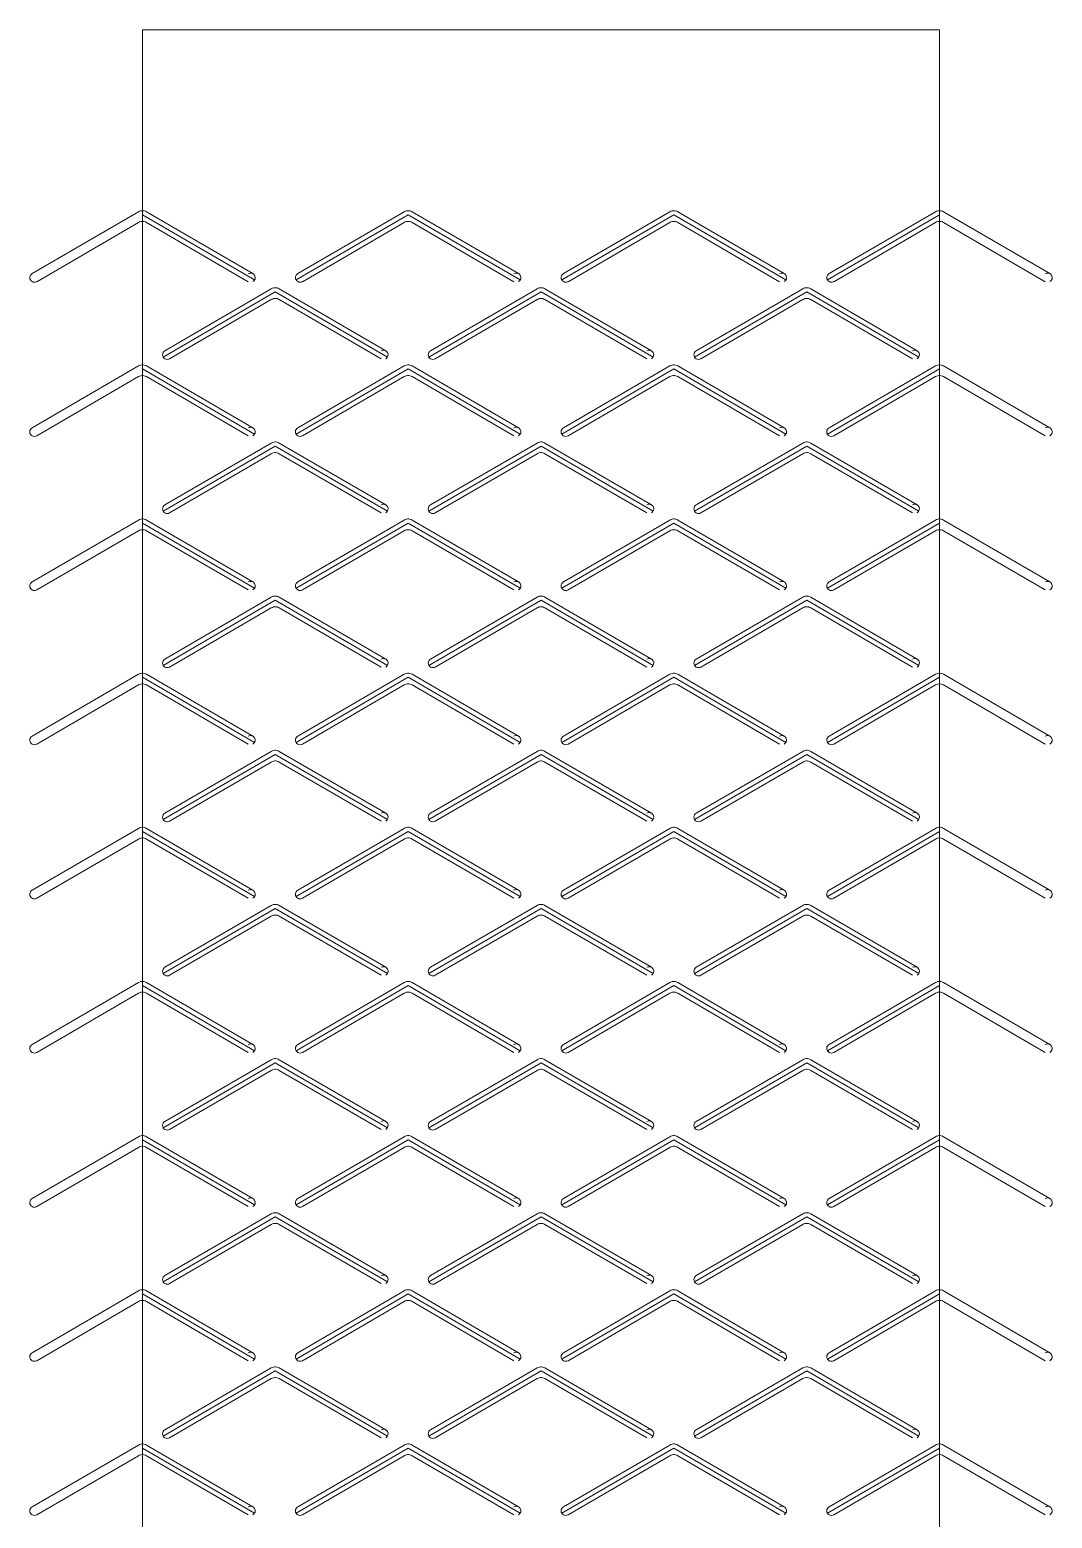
# Model space of a CAD drawing. Header units: metres. Extents: x -3 to 25, y 0 to 162.
# Drawn here: x -3.05 to 24.59, y 121.79 to 162 of the extents above; entities that cross this region are included whole.
import ezdxf

# ---------------------------------------------------------------- set-up
doc = ezdxf.new("R2010")
doc.units = ezdxf.units.M
doc.layers.add('TOP', color=1, linetype='Continuous', lineweight=0)

msp = doc.modelspace()

# ---------------------------------------------------------------- linework, layer by layer
at = {"layer": 'TOP'}
for p, q in [((-2.984, 155.412), (-0.108, 157.082)), ((-0.108, 157.082), (-0.077, 157.097)), ((-0.077, 157.097), (-0.046, 157.107)), ((-0.046, 157.107), (-0.015, 157.112)), ((-0.046, 156.819), (-0.015, 156.824)), ((-0.015, 157.112), (0.015, 157.112)), ((-0.015, 156.824), (0.015, 156.824)), ((0, 157), (3.03, 155.241)), ((0.015, 157.112), (0.046, 157.107)), ((0.015, 156.824), (0.046, 156.819)), ((0.046, 157.107), (0.077, 157.097)), ((0.077, 157.097), (0.108, 157.082)), ((0.108, 157.082), (2.984, 155.412)), ((4.15, 155.241), (7.18, 157)), ((4.196, 155.412), (7.072, 157.082)), ((7.072, 157.082), (7.103, 157.097)), ((7.103, 157.097), (7.134, 157.107)), ((7.134, 157.107), (7.165, 157.112)), ((7.134, 156.819), (7.165, 156.824)), ((7.165, 157.112), (7.195, 157.112)), ((7.165, 156.824), (7.195, 156.824)), ((7.18, 157), (10.21, 155.241)), ((7.195, 157.112), (7.226, 157.107)), ((7.195, 156.824), (7.226, 156.819)), ((7.226, 157.107), (7.257, 157.097)), ((7.257, 157.097), (7.288, 157.082)), ((7.288, 157.082), (10.164, 155.412)), ((11.33, 155.241), (14.36, 157)), ((11.376, 155.412), (14.252, 157.082)), ((14.252, 157.082), (14.283, 157.097)), ((14.283, 157.097), (14.314, 157.107)), ((14.314, 157.107), (14.345, 157.112)), ((14.314, 156.819), (14.345, 156.824)), ((14.345, 157.112), (14.375, 157.112)), ((14.345, 156.824), (14.375, 156.824)), ((14.36, 157), (17.39, 155.241)), ((14.375, 157.112), (14.406, 157.107)), ((14.375, 156.824), (14.406, 156.819)), ((14.406, 157.107), (14.437, 157.097)), ((14.437, 157.097), (14.468, 157.082)), ((14.468, 157.082), (17.344, 155.412)), ((18.51, 155.241), (21.54, 157)), ((18.556, 155.412), (21.432, 157.082)), ((21.432, 157.082), (21.463, 157.097)), ((21.463, 157.097), (21.494, 157.107)), ((21.494, 157.107), (21.525, 157.112)), ((21.494, 156.819), (21.525, 156.824)), ((21.525, 157.112), (21.555, 157.112)), ((21.525, 156.824), (21.555, 156.824)), ((21.555, 157.112), (21.586, 157.107)), ((21.555, 156.824), (21.586, 156.819)), ((21.586, 157.107), (21.617, 157.097)), ((21.617, 157.097), (21.648, 157.082)), ((21.648, 157.082), (24.524, 155.412)), ((-2.859, 155.195), (-0.108, 156.793)), ((-0.108, 156.793), (-0.077, 156.808)), ((-0.077, 156.808), (-0.046, 156.819)), ((0.046, 156.819), (0.077, 156.808)), ((0.077, 156.808), (0.108, 156.793)), ((0.108, 156.793), (2.859, 155.195)), ((4.321, 155.195), (7.072, 156.793)), ((7.072, 156.793), (7.103, 156.808)), ((7.103, 156.808), (7.134, 156.819)), ((7.226, 156.819), (7.257, 156.808)), ((7.257, 156.808), (7.288, 156.793)), ((7.288, 156.793), (10.039, 155.195)), ((11.501, 155.195), (14.252, 156.793)), ((14.252, 156.793), (14.283, 156.808)), ((14.283, 156.808), (14.314, 156.819)), ((14.406, 156.819), (14.437, 156.808)), ((14.437, 156.808), (14.468, 156.793)), ((14.468, 156.793), (17.219, 155.195)), ((18.681, 155.195), (21.432, 156.793)), ((21.432, 156.793), (21.463, 156.808)), ((21.463, 156.808), (21.494, 156.819)), ((21.586, 156.819), (21.617, 156.808)), ((21.617, 156.808), (21.648, 156.793)), ((21.648, 156.793), (24.399, 155.195)), ((0.56, 153.159), (3.59, 154.918)), ((0.606, 153.33), (3.482, 154.999)), ((3.482, 154.999), (3.513, 155.015)), ((3.513, 155.015), (3.544, 155.025)), ((3.544, 155.025), (3.575, 155.03)), ((3.575, 155.03), (3.605, 155.03)), ((3.59, 154.918), (6.62, 153.159)), ((3.605, 155.03), (3.636, 155.025)), ((3.636, 155.025), (3.667, 155.015)), ((3.667, 155.015), (3.698, 154.999)), ((3.698, 154.999), (6.574, 153.33)), ((7.74, 153.159), (10.77, 154.918)), ((7.786, 153.33), (10.662, 154.999)), ((10.662, 154.999), (10.693, 155.015)), ((10.693, 155.015), (10.724, 155.025)), ((10.724, 155.025), (10.755, 155.03)), ((10.755, 155.03), (10.785, 155.03)), ((10.77, 154.918), (13.8, 153.159)), ((10.785, 155.03), (10.816, 155.025)), ((10.816, 155.025), (10.847, 155.015)), ((10.847, 155.015), (10.878, 154.999)), ((10.878, 154.999), (13.754, 153.33)), ((14.92, 153.159), (17.95, 154.918)), ((14.966, 153.33), (17.842, 154.999)), ((17.842, 154.999), (17.873, 155.015)), ((17.873, 155.015), (17.904, 155.025)), ((17.904, 155.025), (17.935, 155.03)), ((17.935, 155.03), (17.965, 155.03)), ((17.95, 154.918), (20.98, 153.159)), ((17.965, 155.03), (17.996, 155.025)), ((17.996, 155.025), (18.027, 155.015)), ((18.027, 155.015), (18.058, 154.999)), ((18.058, 154.999), (20.934, 153.33)), ((0.731, 153.113), (3.482, 154.711)), ((3.482, 154.711), (3.513, 154.726)), ((3.513, 154.726), (3.544, 154.736)), ((3.544, 154.736), (3.575, 154.741)), ((3.575, 154.741), (3.605, 154.741)), ((3.605, 154.741), (3.636, 154.736)), ((3.636, 154.736), (3.667, 154.726)), ((3.667, 154.726), (3.698, 154.711)), ((3.698, 154.711), (6.449, 153.113)), ((7.911, 153.113), (10.662, 154.711)), ((10.662, 154.711), (10.693, 154.726)), ((10.693, 154.726), (10.724, 154.736)), ((10.724, 154.736), (10.755, 154.741)), ((10.755, 154.741), (10.785, 154.741)), ((10.785, 154.741), (10.816, 154.736)), ((10.816, 154.736), (10.847, 154.726)), ((10.847, 154.726), (10.878, 154.711)), ((10.878, 154.711), (13.629, 153.113)), ((15.091, 153.113), (17.842, 154.711)), ((17.842, 154.711), (17.873, 154.726)), ((17.873, 154.726), (17.904, 154.736)), ((17.904, 154.736), (17.935, 154.741)), ((17.935, 154.741), (17.965, 154.741)), ((17.965, 154.741), (17.996, 154.736)), ((17.996, 154.736), (18.027, 154.726)), ((18.027, 154.726), (18.058, 154.711)), ((18.058, 154.711), (20.809, 153.113)), ((-2.984, 151.248), (-0.108, 152.917)), ((-0.108, 152.917), (-0.077, 152.933)), ((-0.077, 152.933), (-0.046, 152.943)), ((-0.046, 152.943), (-0.015, 152.948)), ((-0.015, 152.948), (0.015, 152.948)), ((0, 152.836), (3.03, 151.077)), ((0.015, 152.948), (0.046, 152.943)), ((0.046, 152.943), (0.077, 152.933)), ((0.077, 152.933), (0.108, 152.917)), ((0.108, 152.917), (2.984, 151.248)), ((4.15, 151.077), (7.18, 152.836)), ((4.196, 151.248), (7.072, 152.917)), ((7.072, 152.917), (7.103, 152.933)), ((7.103, 152.933), (7.134, 152.943)), ((7.134, 152.943), (7.165, 152.948)), ((7.165, 152.948), (7.195, 152.948)), ((7.18, 152.836), (10.21, 151.077)), ((7.195, 152.948), (7.226, 152.943)), ((7.226, 152.943), (7.257, 152.933)), ((7.257, 152.933), (7.288, 152.917)), ((7.288, 152.917), (10.164, 151.248)), ((11.33, 151.077), (14.36, 152.836)), ((11.376, 151.248), (14.252, 152.917)), ((14.252, 152.917), (14.283, 152.933)), ((14.283, 152.933), (14.314, 152.943)), ((14.314, 152.943), (14.345, 152.948)), ((14.345, 152.948), (14.375, 152.948)), ((14.36, 152.836), (17.39, 151.077)), ((14.375, 152.948), (14.406, 152.943)), ((14.406, 152.943), (14.437, 152.933)), ((14.437, 152.933), (14.468, 152.917)), ((14.468, 152.917), (17.344, 151.248)), ((18.51, 151.077), (21.54, 152.836)), ((18.556, 151.248), (21.432, 152.917)), ((21.432, 152.917), (21.463, 152.933)), ((21.463, 152.933), (21.494, 152.943)), ((21.494, 152.943), (21.525, 152.948)), ((21.525, 152.948), (21.555, 152.948)), ((21.555, 152.948), (21.586, 152.943)), ((21.586, 152.943), (21.617, 152.933)), ((21.617, 152.933), (21.648, 152.917)), ((21.648, 152.917), (24.524, 151.248)), ((-2.859, 151.031), (-0.108, 152.629)), ((-0.108, 152.629), (-0.077, 152.644)), ((-0.077, 152.644), (-0.046, 152.654)), ((-0.046, 152.654), (-0.015, 152.659)), ((-0.015, 152.659), (0.015, 152.659)), ((0.015, 152.659), (0.046, 152.654)), ((0.046, 152.654), (0.077, 152.644)), ((0.077, 152.644), (0.108, 152.629)), ((0.108, 152.629), (2.859, 151.031)), ((4.321, 151.031), (7.072, 152.629)), ((7.072, 152.629), (7.103, 152.644)), ((7.103, 152.644), (7.134, 152.654)), ((7.134, 152.654), (7.165, 152.659)), ((7.165, 152.659), (7.195, 152.659)), ((7.195, 152.659), (7.226, 152.654)), ((7.226, 152.654), (7.257, 152.644)), ((7.257, 152.644), (7.288, 152.629)), ((7.288, 152.629), (10.039, 151.031)), ((11.501, 151.031), (14.252, 152.629)), ((14.252, 152.629), (14.283, 152.644)), ((14.283, 152.644), (14.314, 152.654)), ((14.314, 152.654), (14.345, 152.659)), ((14.345, 152.659), (14.375, 152.659)), ((14.375, 152.659), (14.406, 152.654)), ((14.406, 152.654), (14.437, 152.644)), ((14.437, 152.644), (14.468, 152.629)), ((14.468, 152.629), (17.219, 151.031)), ((18.681, 151.031), (21.432, 152.629)), ((21.432, 152.629), (21.463, 152.644)), ((21.463, 152.644), (21.494, 152.654)), ((21.494, 152.654), (21.525, 152.659)), ((21.525, 152.659), (21.555, 152.659)), ((21.555, 152.659), (21.586, 152.654)), ((21.586, 152.654), (21.617, 152.644)), ((21.617, 152.644), (21.648, 152.629)), ((21.648, 152.629), (24.399, 151.031)), ((0.606, 149.165), (3.482, 150.835)), ((3.482, 150.835), (3.513, 150.85)), ((3.513, 150.85), (3.544, 150.861)), ((3.544, 150.861), (3.575, 150.866)), ((3.575, 150.866), (3.605, 150.866)), ((3.605, 150.866), (3.636, 150.861)), ((3.636, 150.861), (3.667, 150.85)), ((3.667, 150.85), (3.698, 150.835)), ((3.698, 150.835), (6.574, 149.165)), ((7.786, 149.165), (10.662, 150.835)), ((10.662, 150.835), (10.693, 150.85)), ((10.693, 150.85), (10.724, 150.861)), ((10.724, 150.861), (10.755, 150.866)), ((10.755, 150.866), (10.785, 150.866)), ((10.785, 150.866), (10.816, 150.861)), ((10.816, 150.861), (10.847, 150.85)), ((10.847, 150.85), (10.878, 150.835)), ((10.878, 150.835), (13.754, 149.165)), ((14.966, 149.165), (17.842, 150.835)), ((17.842, 150.835), (17.873, 150.85)), ((17.873, 150.85), (17.904, 150.861)), ((17.904, 150.861), (17.935, 150.866)), ((17.935, 150.866), (17.965, 150.866)), ((17.965, 150.866), (17.996, 150.861)), ((17.996, 150.861), (18.027, 150.85)), ((18.027, 150.85), (18.058, 150.835)), ((18.058, 150.835), (20.934, 149.165)), ((0.56, 148.995), (3.59, 150.753)), ((0.731, 148.949), (3.482, 150.546)), ((3.482, 150.546), (3.513, 150.562)), ((3.513, 150.562), (3.544, 150.572)), ((3.544, 150.572), (3.575, 150.577)), ((3.575, 150.577), (3.605, 150.577)), ((3.59, 150.753), (6.62, 148.995)), ((3.605, 150.577), (3.636, 150.572)), ((3.636, 150.572), (3.667, 150.562)), ((3.667, 150.562), (3.698, 150.546)), ((3.698, 150.546), (6.449, 148.949)), ((7.74, 148.995), (10.77, 150.753)), ((7.911, 148.949), (10.662, 150.546)), ((10.662, 150.546), (10.693, 150.562)), ((10.693, 150.562), (10.724, 150.572)), ((10.724, 150.572), (10.755, 150.577)), ((10.755, 150.577), (10.785, 150.577)), ((10.77, 150.753), (13.8, 148.995)), ((10.785, 150.577), (10.816, 150.572)), ((10.816, 150.572), (10.847, 150.562)), ((10.847, 150.562), (10.878, 150.546)), ((10.878, 150.546), (13.629, 148.949)), ((14.92, 148.995), (17.95, 150.753)), ((15.091, 148.949), (17.842, 150.546)), ((17.842, 150.546), (17.873, 150.562)), ((17.873, 150.562), (17.904, 150.572)), ((17.904, 150.572), (17.935, 150.577)), ((17.935, 150.577), (17.965, 150.577)), ((17.95, 150.753), (20.98, 148.995)), ((17.965, 150.577), (17.996, 150.572)), ((17.996, 150.572), (18.027, 150.562)), ((18.027, 150.562), (18.058, 150.546)), ((18.058, 150.546), (20.809, 148.949)), ((-0.046, 148.778), (-0.015, 148.784)), ((-0.015, 148.784), (0.015, 148.784)), ((0.015, 148.784), (0.046, 148.778)), ((7.134, 148.778), (7.165, 148.784)), ((7.165, 148.784), (7.195, 148.784)), ((7.195, 148.784), (7.226, 148.778)), ((14.314, 148.778), (14.345, 148.784)), ((14.345, 148.784), (14.375, 148.784)), ((14.375, 148.784), (14.406, 148.778)), ((21.494, 148.778), (21.525, 148.784)), ((21.525, 148.784), (21.555, 148.784)), ((21.555, 148.784), (21.586, 148.778)), ((-2.984, 147.083), (-0.108, 148.753)), ((-2.859, 146.867), (-0.108, 148.464)), ((-0.108, 148.753), (-0.077, 148.768)), ((-0.108, 148.464), (-0.077, 148.479)), ((-0.077, 148.768), (-0.046, 148.778)), ((-0.077, 148.479), (-0.046, 148.49)), ((-0.046, 148.49), (-0.015, 148.495)), ((-0.015, 148.495), (0.015, 148.495)), ((0, 148.671), (3.03, 146.912)), ((0.015, 148.495), (0.046, 148.49)), ((0.046, 148.778), (0.077, 148.768)), ((0.046, 148.49), (0.077, 148.479)), ((0.077, 148.768), (0.108, 148.753)), ((0.077, 148.479), (0.108, 148.464)), ((0.108, 148.753), (2.984, 147.083)), ((0.108, 148.464), (2.859, 146.867)), ((4.15, 146.912), (7.18, 148.671)), ((4.196, 147.083), (7.072, 148.753)), ((4.321, 146.867), (7.072, 148.464)), ((7.072, 148.753), (7.103, 148.768)), ((7.072, 148.464), (7.103, 148.479)), ((7.103, 148.768), (7.134, 148.778)), ((7.103, 148.479), (7.134, 148.49)), ((7.134, 148.49), (7.165, 148.495)), ((7.165, 148.495), (7.195, 148.495)), ((7.18, 148.671), (10.21, 146.912)), ((7.195, 148.495), (7.226, 148.49)), ((7.226, 148.778), (7.257, 148.768)), ((7.226, 148.49), (7.257, 148.479)), ((7.257, 148.768), (7.288, 148.753)), ((7.257, 148.479), (7.288, 148.464)), ((7.288, 148.753), (10.164, 147.083)), ((7.288, 148.464), (10.039, 146.867)), ((11.33, 146.912), (14.36, 148.671)), ((11.376, 147.083), (14.252, 148.753)), ((11.501, 146.867), (14.252, 148.464)), ((14.252, 148.753), (14.283, 148.768)), ((14.252, 148.464), (14.283, 148.479)), ((14.283, 148.768), (14.314, 148.778)), ((14.283, 148.479), (14.314, 148.49)), ((14.314, 148.49), (14.345, 148.495)), ((14.345, 148.495), (14.375, 148.495)), ((14.36, 148.671), (17.39, 146.912)), ((14.375, 148.495), (14.406, 148.49)), ((14.406, 148.778), (14.437, 148.768)), ((14.406, 148.49), (14.437, 148.479)), ((14.437, 148.768), (14.468, 148.753)), ((14.437, 148.479), (14.468, 148.464)), ((14.468, 148.753), (17.344, 147.083)), ((14.468, 148.464), (17.219, 146.867)), ((18.51, 146.912), (21.54, 148.671)), ((18.556, 147.083), (21.432, 148.753)), ((18.681, 146.867), (21.432, 148.464)), ((21.432, 148.753), (21.463, 148.768)), ((21.432, 148.464), (21.463, 148.479)), ((21.463, 148.768), (21.494, 148.778)), ((21.463, 148.479), (21.494, 148.49)), ((21.494, 148.49), (21.525, 148.495)), ((21.525, 148.495), (21.555, 148.495)), ((21.555, 148.495), (21.586, 148.49)), ((21.586, 148.778), (21.617, 148.768)), ((21.586, 148.49), (21.617, 148.479)), ((21.617, 148.768), (21.648, 148.753)), ((21.617, 148.479), (21.648, 148.464)), ((21.648, 148.753), (24.524, 147.083)), ((21.648, 148.464), (24.399, 146.867)), ((0.56, 144.83), (3.59, 146.589)), ((0.606, 145.001), (3.482, 146.671)), ((0.731, 144.784), (3.482, 146.382)), ((3.482, 146.671), (3.513, 146.686)), ((3.482, 146.382), (3.513, 146.397)), ((3.513, 146.686), (3.544, 146.696)), ((3.513, 146.397), (3.544, 146.408)), ((3.544, 146.696), (3.575, 146.701)), ((3.544, 146.408), (3.575, 146.413)), ((3.575, 146.701), (3.605, 146.701)), ((3.575, 146.413), (3.605, 146.413)), ((3.59, 146.589), (6.62, 144.83)), ((3.605, 146.701), (3.636, 146.696)), ((3.605, 146.413), (3.636, 146.408)), ((3.636, 146.696), (3.667, 146.686)), ((3.636, 146.408), (3.667, 146.397)), ((3.667, 146.686), (3.698, 146.671)), ((3.667, 146.397), (3.698, 146.382)), ((3.698, 146.671), (6.574, 145.001)), ((3.698, 146.382), (6.449, 144.784)), ((7.74, 144.83), (10.77, 146.589)), ((7.786, 145.001), (10.662, 146.671)), ((7.911, 144.784), (10.662, 146.382)), ((10.662, 146.671), (10.693, 146.686)), ((10.662, 146.382), (10.693, 146.397)), ((10.693, 146.686), (10.724, 146.696)), ((10.693, 146.397), (10.724, 146.408)), ((10.724, 146.696), (10.755, 146.701)), ((10.724, 146.408), (10.755, 146.413)), ((10.755, 146.701), (10.785, 146.701)), ((10.755, 146.413), (10.785, 146.413)), ((10.77, 146.589), (13.8, 144.83)), ((10.785, 146.701), (10.816, 146.696)), ((10.785, 146.413), (10.816, 146.408)), ((10.816, 146.696), (10.847, 146.686)), ((10.816, 146.408), (10.847, 146.397)), ((10.847, 146.686), (10.878, 146.671)), ((10.847, 146.397), (10.878, 146.382)), ((10.878, 146.671), (13.754, 145.001)), ((10.878, 146.382), (13.629, 144.784)), ((14.92, 144.83), (17.95, 146.589)), ((14.966, 145.001), (17.842, 146.671)), ((15.091, 144.784), (17.842, 146.382)), ((17.842, 146.671), (17.873, 146.686)), ((17.842, 146.382), (17.873, 146.397)), ((17.873, 146.686), (17.904, 146.696)), ((17.873, 146.397), (17.904, 146.408)), ((17.904, 146.696), (17.935, 146.701)), ((17.904, 146.408), (17.935, 146.413)), ((17.935, 146.701), (17.965, 146.701)), ((17.935, 146.413), (17.965, 146.413)), ((17.95, 146.589), (20.98, 144.83)), ((17.965, 146.701), (17.996, 146.696)), ((17.965, 146.413), (17.996, 146.408)), ((17.996, 146.696), (18.027, 146.686)), ((17.996, 146.408), (18.027, 146.397)), ((18.027, 146.686), (18.058, 146.671)), ((18.027, 146.397), (18.058, 146.382)), ((18.058, 146.671), (20.934, 145.001)), ((18.058, 146.382), (20.809, 144.784)), ((-2.984, 142.919), (-0.108, 144.588)), ((-0.108, 144.588), (-0.077, 144.604)), ((-0.077, 144.604), (-0.046, 144.614)), ((-0.046, 144.614), (-0.015, 144.619)), ((-0.015, 144.619), (0.015, 144.619)), ((0, 144.507), (3.03, 142.748)), ((0.015, 144.619), (0.046, 144.614)), ((0.046, 144.614), (0.077, 144.604)), ((0.077, 144.604), (0.108, 144.588)), ((0.108, 144.588), (2.984, 142.919)), ((4.15, 142.748), (7.18, 144.507)), ((4.196, 142.919), (7.072, 144.588)), ((7.072, 144.588), (7.103, 144.604)), ((7.103, 144.604), (7.134, 144.614)), ((7.134, 144.614), (7.165, 144.619)), ((7.165, 144.619), (7.195, 144.619)), ((7.18, 144.507), (10.21, 142.748)), ((7.195, 144.619), (7.226, 144.614)), ((7.226, 144.614), (7.257, 144.604)), ((7.257, 144.604), (7.288, 144.588)), ((7.288, 144.588), (10.164, 142.919)), ((11.33, 142.748), (14.36, 144.507)), ((11.376, 142.919), (14.252, 144.588)), ((14.252, 144.588), (14.283, 144.604)), ((14.283, 144.604), (14.314, 144.614)), ((14.314, 144.614), (14.345, 144.619)), ((14.345, 144.619), (14.375, 144.619)), ((14.36, 144.507), (17.39, 142.748)), ((14.375, 144.619), (14.406, 144.614)), ((14.406, 144.614), (14.437, 144.604)), ((14.437, 144.604), (14.468, 144.588)), ((14.468, 144.588), (17.344, 142.919)), ((18.51, 142.748), (21.54, 144.507)), ((18.556, 142.919), (21.432, 144.588)), ((21.432, 144.588), (21.463, 144.604)), ((21.463, 144.604), (21.494, 144.614)), ((21.494, 144.614), (21.525, 144.619)), ((21.525, 144.619), (21.555, 144.619)), ((21.555, 144.619), (21.586, 144.614)), ((21.586, 144.614), (21.617, 144.604)), ((21.617, 144.604), (21.648, 144.588)), ((21.648, 144.588), (24.524, 142.919)), ((-2.859, 142.702), (-0.108, 144.3)), ((-0.108, 144.3), (-0.077, 144.315)), ((-0.077, 144.315), (-0.046, 144.325)), ((-0.046, 144.325), (-0.015, 144.33)), ((-0.015, 144.33), (0.015, 144.33)), ((0.015, 144.33), (0.046, 144.325)), ((0.046, 144.325), (0.077, 144.315)), ((0.077, 144.315), (0.108, 144.3)), ((0.108, 144.3), (2.859, 142.702)), ((4.321, 142.702), (7.072, 144.3)), ((7.072, 144.3), (7.103, 144.315)), ((7.103, 144.315), (7.134, 144.325)), ((7.134, 144.325), (7.165, 144.33)), ((7.165, 144.33), (7.195, 144.33)), ((7.195, 144.33), (7.226, 144.325)), ((7.226, 144.325), (7.257, 144.315)), ((7.257, 144.315), (7.288, 144.3)), ((7.288, 144.3), (10.039, 142.702)), ((11.501, 142.702), (14.252, 144.3)), ((14.252, 144.3), (14.283, 144.315)), ((14.283, 144.315), (14.314, 144.325)), ((14.314, 144.325), (14.345, 144.33)), ((14.345, 144.33), (14.375, 144.33)), ((14.375, 144.33), (14.406, 144.325)), ((14.406, 144.325), (14.437, 144.315)), ((14.437, 144.315), (14.468, 144.3)), ((14.468, 144.3), (17.219, 142.702)), ((18.681, 142.702), (21.432, 144.3)), ((21.432, 144.3), (21.463, 144.315)), ((21.463, 144.315), (21.494, 144.325)), ((21.494, 144.325), (21.525, 144.33)), ((21.525, 144.33), (21.555, 144.33)), ((21.555, 144.33), (21.586, 144.325)), ((21.586, 144.325), (21.617, 144.315)), ((21.617, 144.315), (21.648, 144.3)), ((21.648, 144.3), (24.399, 142.702)), ((0.56, 140.666), (3.59, 142.425)), ((0.606, 140.837), (3.482, 142.506)), ((3.482, 142.506), (3.513, 142.522)), ((3.513, 142.522), (3.544, 142.532)), ((3.544, 142.532), (3.575, 142.537)), ((3.575, 142.537), (3.605, 142.537)), ((3.59, 142.425), (6.62, 140.666)), ((3.605, 142.537), (3.636, 142.532)), ((3.636, 142.532), (3.667, 142.522)), ((3.667, 142.522), (3.698, 142.506)), ((3.698, 142.506), (6.574, 140.837)), ((7.74, 140.666), (10.77, 142.425)), ((7.786, 140.837), (10.662, 142.506)), ((10.662, 142.506), (10.693, 142.522)), ((10.693, 142.522), (10.724, 142.532)), ((10.724, 142.532), (10.755, 142.537)), ((10.755, 142.537), (10.785, 142.537)), ((10.77, 142.425), (13.8, 140.666)), ((10.785, 142.537), (10.816, 142.532)), ((10.816, 142.532), (10.847, 142.522)), ((10.847, 142.522), (10.878, 142.506)), ((10.878, 142.506), (13.754, 140.837)), ((14.92, 140.666), (17.95, 142.425)), ((14.966, 140.837), (17.842, 142.506)), ((17.842, 142.506), (17.873, 142.522)), ((17.873, 142.522), (17.904, 142.532)), ((17.904, 142.532), (17.935, 142.537)), ((17.935, 142.537), (17.965, 142.537)), ((17.95, 142.425), (20.98, 140.666)), ((17.965, 142.537), (17.996, 142.532)), ((17.996, 142.532), (18.027, 142.522)), ((18.027, 142.522), (18.058, 142.506)), ((18.058, 142.506), (20.934, 140.837)), ((0.731, 140.62), (3.482, 142.218)), ((3.482, 142.218), (3.513, 142.233)), ((3.513, 142.233), (3.544, 142.243)), ((3.544, 142.243), (3.575, 142.248)), ((3.575, 142.248), (3.605, 142.248)), ((3.605, 142.248), (3.636, 142.243)), ((3.636, 142.243), (3.667, 142.233)), ((3.667, 142.233), (3.698, 142.218)), ((3.698, 142.218), (6.449, 140.62)), ((7.911, 140.62), (10.662, 142.218)), ((10.662, 142.218), (10.693, 142.233)), ((10.693, 142.233), (10.724, 142.243)), ((10.724, 142.243), (10.755, 142.248)), ((10.755, 142.248), (10.785, 142.248)), ((10.785, 142.248), (10.816, 142.243)), ((10.816, 142.243), (10.847, 142.233)), ((10.847, 142.233), (10.878, 142.218)), ((10.878, 142.218), (13.629, 140.62)), ((15.091, 140.62), (17.842, 142.218)), ((17.842, 142.218), (17.873, 142.233)), ((17.873, 142.233), (17.904, 142.243)), ((17.904, 142.243), (17.935, 142.248)), ((17.935, 142.248), (17.965, 142.248)), ((17.965, 142.248), (17.996, 142.243)), ((17.996, 142.243), (18.027, 142.233)), ((18.027, 142.233), (18.058, 142.218)), ((18.058, 142.218), (20.809, 140.62)), ((-2.984, 138.754), (-0.108, 140.424)), ((-0.108, 140.424), (-0.077, 140.439)), ((-0.077, 140.439), (-0.046, 140.45)), ((-0.046, 140.45), (-0.015, 140.455)), ((-0.015, 140.455), (0.015, 140.455)), ((0, 140.342), (3.03, 138.584)), ((0.015, 140.455), (0.046, 140.45)), ((0.046, 140.45), (0.077, 140.439)), ((0.077, 140.439), (0.108, 140.424)), ((0.108, 140.424), (2.984, 138.754)), ((4.15, 138.584), (7.18, 140.342)), ((4.196, 138.754), (7.072, 140.424)), ((7.072, 140.424), (7.103, 140.439)), ((7.103, 140.439), (7.134, 140.45)), ((7.134, 140.45), (7.165, 140.455)), ((7.165, 140.455), (7.195, 140.455)), ((7.18, 140.342), (10.21, 138.584)), ((7.195, 140.455), (7.226, 140.45)), ((7.226, 140.45), (7.257, 140.439)), ((7.257, 140.439), (7.288, 140.424)), ((7.288, 140.424), (10.164, 138.754)), ((11.33, 138.584), (14.36, 140.342)), ((11.376, 138.754), (14.252, 140.424)), ((14.252, 140.424), (14.283, 140.439)), ((14.283, 140.439), (14.314, 140.45)), ((14.314, 140.45), (14.345, 140.455)), ((14.345, 140.455), (14.375, 140.455)), ((14.36, 140.342), (17.39, 138.584)), ((14.375, 140.455), (14.406, 140.45)), ((14.406, 140.45), (14.437, 140.439)), ((14.437, 140.439), (14.468, 140.424)), ((14.468, 140.424), (17.344, 138.754)), ((18.51, 138.584), (21.54, 140.342)), ((18.556, 138.754), (21.432, 140.424)), ((21.432, 140.424), (21.463, 140.439)), ((21.463, 140.439), (21.494, 140.45)), ((21.494, 140.45), (21.525, 140.455)), ((21.525, 140.455), (21.555, 140.455)), ((21.555, 140.455), (21.586, 140.45)), ((21.586, 140.45), (21.617, 140.439)), ((21.617, 140.439), (21.648, 140.424)), ((21.648, 140.424), (24.524, 138.754)), ((-2.859, 138.538), (-0.108, 140.135)), ((-0.108, 140.135), (-0.077, 140.151)), ((-0.077, 140.151), (-0.046, 140.161)), ((-0.046, 140.161), (-0.015, 140.166)), ((-0.015, 140.166), (0.015, 140.166)), ((0.015, 140.166), (0.046, 140.161)), ((0.046, 140.161), (0.077, 140.151)), ((0.077, 140.151), (0.108, 140.135)), ((0.108, 140.135), (2.859, 138.538)), ((4.321, 138.538), (7.072, 140.135)), ((7.072, 140.135), (7.103, 140.151)), ((7.103, 140.151), (7.134, 140.161)), ((7.134, 140.161), (7.165, 140.166)), ((7.165, 140.166), (7.195, 140.166)), ((7.195, 140.166), (7.226, 140.161)), ((7.226, 140.161), (7.257, 140.151)), ((7.257, 140.151), (7.288, 140.135)), ((7.288, 140.135), (10.039, 138.538)), ((11.501, 138.538), (14.252, 140.135)), ((14.252, 140.135), (14.283, 140.151)), ((14.283, 140.151), (14.314, 140.161)), ((14.314, 140.161), (14.345, 140.166)), ((14.345, 140.166), (14.375, 140.166)), ((14.375, 140.166), (14.406, 140.161)), ((14.406, 140.161), (14.437, 140.151)), ((14.437, 140.151), (14.468, 140.135)), ((14.468, 140.135), (17.219, 138.538)), ((18.681, 138.538), (21.432, 140.135)), ((21.432, 140.135), (21.463, 140.151)), ((21.463, 140.151), (21.494, 140.161)), ((21.494, 140.161), (21.525, 140.166)), ((21.525, 140.166), (21.555, 140.166)), ((21.555, 140.166), (21.586, 140.161)), ((21.586, 140.161), (21.617, 140.151)), ((21.617, 140.151), (21.648, 140.135)), ((21.648, 140.135), (24.399, 138.538)), ((0.606, 136.672), (3.482, 138.342)), ((3.482, 138.342), (3.513, 138.357)), ((3.513, 138.357), (3.544, 138.367)), ((3.544, 138.367), (3.575, 138.373)), ((3.575, 138.373), (3.605, 138.373)), ((3.605, 138.373), (3.636, 138.367)), ((3.636, 138.367), (3.667, 138.357)), ((3.667, 138.357), (3.698, 138.342)), ((3.698, 138.342), (6.574, 136.672)), ((7.786, 136.672), (10.662, 138.342)), ((10.662, 138.342), (10.693, 138.357)), ((10.693, 138.357), (10.724, 138.367)), ((10.724, 138.367), (10.755, 138.373)), ((10.755, 138.373), (10.785, 138.373)), ((10.785, 138.373), (10.816, 138.367)), ((10.816, 138.367), (10.847, 138.357)), ((10.847, 138.357), (10.878, 138.342)), ((10.878, 138.342), (13.754, 136.672)), ((14.966, 136.672), (17.842, 138.342)), ((17.842, 138.342), (17.873, 138.357)), ((17.873, 138.357), (17.904, 138.367)), ((17.904, 138.367), (17.935, 138.373)), ((17.935, 138.373), (17.965, 138.373)), ((17.965, 138.373), (17.996, 138.367)), ((17.996, 138.367), (18.027, 138.357)), ((18.027, 138.357), (18.058, 138.342)), ((18.058, 138.342), (20.934, 136.672)), ((0.56, 136.501), (3.59, 138.26)), ((0.731, 136.456), (3.482, 138.053)), ((3.482, 138.053), (3.513, 138.069)), ((3.513, 138.069), (3.544, 138.079)), ((3.544, 138.079), (3.575, 138.084)), ((3.575, 138.084), (3.605, 138.084)), ((3.59, 138.26), (6.62, 136.501)), ((3.605, 138.084), (3.636, 138.079)), ((3.636, 138.079), (3.667, 138.069)), ((3.667, 138.069), (3.698, 138.053)), ((3.698, 138.053), (6.449, 136.456)), ((7.74, 136.501), (10.77, 138.26)), ((7.911, 136.456), (10.662, 138.053)), ((10.662, 138.053), (10.693, 138.069)), ((10.693, 138.069), (10.724, 138.079)), ((10.724, 138.079), (10.755, 138.084)), ((10.755, 138.084), (10.785, 138.084)), ((10.77, 138.26), (13.8, 136.501)), ((10.785, 138.084), (10.816, 138.079)), ((10.816, 138.079), (10.847, 138.069)), ((10.847, 138.069), (10.878, 138.053)), ((10.878, 138.053), (13.629, 136.456)), ((14.92, 136.501), (17.95, 138.26)), ((15.091, 136.456), (17.842, 138.053)), ((17.842, 138.053), (17.873, 138.069)), ((17.873, 138.069), (17.904, 138.079)), ((17.904, 138.079), (17.935, 138.084)), ((17.935, 138.084), (17.965, 138.084)), ((17.95, 138.26), (20.98, 136.501)), ((17.965, 138.084), (17.996, 138.079)), ((17.996, 138.079), (18.027, 138.069)), ((18.027, 138.069), (18.058, 138.053)), ((18.058, 138.053), (20.809, 136.456)), ((-2.984, 134.59), (-0.108, 136.26)), ((-2.859, 134.373), (-0.108, 135.971)), ((-0.108, 136.26), (-0.077, 136.275)), ((-0.108, 135.971), (-0.077, 135.986)), ((-0.077, 136.275), (-0.046, 136.285)), ((-0.077, 135.986), (-0.046, 135.997)), ((-0.046, 136.285), (-0.015, 136.29)), ((-0.046, 135.997), (-0.015, 136.002)), ((-0.015, 136.29), (0.015, 136.29)), ((-0.015, 136.002), (0.015, 136.002)), ((0, 136.178), (3.03, 134.419)), ((0.015, 136.29), (0.046, 136.285)), ((0.015, 136.002), (0.046, 135.997)), ((0.046, 136.285), (0.077, 136.275)), ((0.046, 135.997), (0.077, 135.986)), ((0.077, 136.275), (0.108, 136.26)), ((0.077, 135.986), (0.108, 135.971)), ((0.108, 136.26), (2.984, 134.59)), ((0.108, 135.971), (2.859, 134.373)), ((4.15, 134.419), (7.18, 136.178)), ((4.196, 134.59), (7.072, 136.26)), ((4.321, 134.373), (7.072, 135.971)), ((7.072, 136.26), (7.103, 136.275)), ((7.072, 135.971), (7.103, 135.986)), ((7.103, 136.275), (7.134, 136.285)), ((7.103, 135.986), (7.134, 135.997)), ((7.134, 136.285), (7.165, 136.29)), ((7.134, 135.997), (7.165, 136.002)), ((7.165, 136.29), (7.195, 136.29)), ((7.165, 136.002), (7.195, 136.002)), ((7.18, 136.178), (10.21, 134.419)), ((7.195, 136.29), (7.226, 136.285)), ((7.195, 136.002), (7.226, 135.997)), ((7.226, 136.285), (7.257, 136.275)), ((7.226, 135.997), (7.257, 135.986)), ((7.257, 136.275), (7.288, 136.26)), ((7.257, 135.986), (7.288, 135.971)), ((7.288, 136.26), (10.164, 134.59)), ((7.288, 135.971), (10.039, 134.373)), ((11.33, 134.419), (14.36, 136.178)), ((11.376, 134.59), (14.252, 136.26)), ((11.501, 134.373), (14.252, 135.971)), ((14.252, 136.26), (14.283, 136.275)), ((14.252, 135.971), (14.283, 135.986)), ((14.283, 136.275), (14.314, 136.285)), ((14.283, 135.986), (14.314, 135.997)), ((14.314, 136.285), (14.345, 136.29)), ((14.314, 135.997), (14.345, 136.002)), ((14.345, 136.29), (14.375, 136.29)), ((14.345, 136.002), (14.375, 136.002)), ((14.36, 136.178), (17.39, 134.419)), ((14.375, 136.29), (14.406, 136.285)), ((14.375, 136.002), (14.406, 135.997)), ((14.406, 136.285), (14.437, 136.275)), ((14.406, 135.997), (14.437, 135.986)), ((14.437, 136.275), (14.468, 136.26)), ((14.437, 135.986), (14.468, 135.971)), ((14.468, 136.26), (17.344, 134.59)), ((14.468, 135.971), (17.219, 134.373)), ((18.51, 134.419), (21.54, 136.178)), ((18.556, 134.59), (21.432, 136.26)), ((18.681, 134.373), (21.432, 135.971)), ((21.432, 136.26), (21.463, 136.275)), ((21.432, 135.971), (21.463, 135.986)), ((21.463, 136.275), (21.494, 136.285)), ((21.463, 135.986), (21.494, 135.997)), ((21.494, 136.285), (21.525, 136.29)), ((21.494, 135.997), (21.525, 136.002)), ((21.525, 136.29), (21.555, 136.29)), ((21.525, 136.002), (21.555, 136.002)), ((21.555, 136.29), (21.586, 136.285)), ((21.555, 136.002), (21.586, 135.997)), ((21.586, 136.285), (21.617, 136.275)), ((21.586, 135.997), (21.617, 135.986)), ((21.617, 136.275), (21.648, 136.26)), ((21.617, 135.986), (21.648, 135.971)), ((21.648, 136.26), (24.524, 134.59)), ((21.648, 135.971), (24.399, 134.373)), ((0.56, 132.337), (3.59, 134.096)), ((0.606, 132.508), (3.482, 134.177)), ((3.482, 134.177), (3.513, 134.193)), ((3.482, 133.889), (3.513, 133.904)), ((3.513, 134.193), (3.544, 134.203)), ((3.513, 133.904), (3.544, 133.914)), ((3.544, 134.203), (3.575, 134.208)), ((3.544, 133.914), (3.575, 133.92)), ((3.575, 134.208), (3.605, 134.208)), ((3.575, 133.92), (3.605, 133.92)), ((3.59, 134.096), (6.62, 132.337)), ((3.605, 134.208), (3.636, 134.203)), ((3.605, 133.92), (3.636, 133.914)), ((3.636, 134.203), (3.667, 134.193)), ((3.636, 133.914), (3.667, 133.904)), ((3.667, 134.193), (3.698, 134.177)), ((3.667, 133.904), (3.698, 133.889)), ((3.698, 134.177), (6.574, 132.508)), ((7.74, 132.337), (10.77, 134.096)), ((7.786, 132.508), (10.662, 134.177)), ((10.662, 134.177), (10.693, 134.193)), ((10.662, 133.889), (10.693, 133.904)), ((10.693, 134.193), (10.724, 134.203)), ((10.693, 133.904), (10.724, 133.914)), ((10.724, 134.203), (10.755, 134.208)), ((10.724, 133.914), (10.755, 133.92)), ((10.755, 134.208), (10.785, 134.208)), ((10.755, 133.92), (10.785, 133.92)), ((10.77, 134.096), (13.8, 132.337)), ((10.785, 134.208), (10.816, 134.203)), ((10.785, 133.92), (10.816, 133.914)), ((10.816, 134.203), (10.847, 134.193)), ((10.816, 133.914), (10.847, 133.904)), ((10.847, 134.193), (10.878, 134.177)), ((10.847, 133.904), (10.878, 133.889)), ((10.878, 134.177), (13.754, 132.508)), ((14.92, 132.337), (17.95, 134.096)), ((14.966, 132.508), (17.842, 134.177)), ((17.842, 134.177), (17.873, 134.193)), ((17.842, 133.889), (17.873, 133.904)), ((17.873, 134.193), (17.904, 134.203)), ((17.873, 133.904), (17.904, 133.914)), ((17.904, 134.203), (17.935, 134.208)), ((17.904, 133.914), (17.935, 133.92)), ((17.935, 134.208), (17.965, 134.208)), ((17.935, 133.92), (17.965, 133.92)), ((17.95, 134.096), (20.98, 132.337)), ((17.965, 134.208), (17.996, 134.203)), ((17.965, 133.92), (17.996, 133.914)), ((17.996, 134.203), (18.027, 134.193)), ((17.996, 133.914), (18.027, 133.904)), ((18.027, 134.193), (18.058, 134.177)), ((18.027, 133.904), (18.058, 133.889)), ((18.058, 134.177), (20.934, 132.508)), ((0.731, 132.291), (3.482, 133.889)), ((3.698, 133.889), (6.449, 132.291)), ((7.911, 132.291), (10.662, 133.889)), ((10.878, 133.889), (13.629, 132.291)), ((15.091, 132.291), (17.842, 133.889)), ((18.058, 133.889), (20.809, 132.291)), ((-2.984, 130.426), (-0.108, 132.095)), ((-0.108, 132.095), (-0.077, 132.111)), ((-0.077, 132.111), (-0.046, 132.121)), ((-0.046, 132.121), (-0.015, 132.126)), ((-0.015, 132.126), (0.015, 132.126)), ((0, 132.014), (3.03, 130.255)), ((0.015, 132.126), (0.046, 132.121)), ((0.046, 132.121), (0.077, 132.111)), ((0.077, 132.111), (0.108, 132.095)), ((0.108, 132.095), (2.984, 130.426)), ((4.15, 130.255), (7.18, 132.014)), ((4.196, 130.426), (7.072, 132.095)), ((7.072, 132.095), (7.103, 132.111)), ((7.103, 132.111), (7.134, 132.121)), ((7.134, 132.121), (7.165, 132.126)), ((7.165, 132.126), (7.195, 132.126)), ((7.18, 132.014), (10.21, 130.255)), ((7.195, 132.126), (7.226, 132.121)), ((7.226, 132.121), (7.257, 132.111)), ((7.257, 132.111), (7.288, 132.095)), ((7.288, 132.095), (10.164, 130.426)), ((11.33, 130.255), (14.36, 132.014)), ((11.376, 130.426), (14.252, 132.095)), ((14.252, 132.095), (14.283, 132.111)), ((14.283, 132.111), (14.314, 132.121)), ((14.314, 132.121), (14.345, 132.126)), ((14.345, 132.126), (14.375, 132.126)), ((14.36, 132.014), (17.39, 130.255)), ((14.375, 132.126), (14.406, 132.121)), ((14.406, 132.121), (14.437, 132.111)), ((14.437, 132.111), (14.468, 132.095)), ((14.468, 132.095), (17.344, 130.426)), ((18.51, 130.255), (21.54, 132.014)), ((18.556, 130.426), (21.432, 132.095)), ((21.432, 132.095), (21.463, 132.111)), ((21.463, 132.111), (21.494, 132.121)), ((21.494, 132.121), (21.525, 132.126)), ((21.525, 132.126), (21.555, 132.126)), ((21.555, 132.126), (21.586, 132.121)), ((21.586, 132.121), (21.617, 132.111)), ((21.617, 132.111), (21.648, 132.095)), ((21.648, 132.095), (24.524, 130.426)), ((-2.859, 130.209), (-0.108, 131.807)), ((-0.108, 131.807), (-0.077, 131.822)), ((-0.077, 131.822), (-0.046, 131.832)), ((-0.046, 131.832), (-0.015, 131.837)), ((-0.015, 131.837), (0.015, 131.837)), ((0.015, 131.837), (0.046, 131.832)), ((0.046, 131.832), (0.077, 131.822)), ((0.077, 131.822), (0.108, 131.807)), ((0.108, 131.807), (2.859, 130.209)), ((4.321, 130.209), (7.072, 131.807)), ((7.072, 131.807), (7.103, 131.822)), ((7.103, 131.822), (7.134, 131.832)), ((7.134, 131.832), (7.165, 131.837)), ((7.165, 131.837), (7.195, 131.837)), ((7.195, 131.837), (7.226, 131.832)), ((7.226, 131.832), (7.257, 131.822)), ((7.257, 131.822), (7.288, 131.807)), ((7.288, 131.807), (10.039, 130.209)), ((11.501, 130.209), (14.252, 131.807)), ((14.252, 131.807), (14.283, 131.822)), ((14.283, 131.822), (14.314, 131.832)), ((14.314, 131.832), (14.345, 131.837)), ((14.345, 131.837), (14.375, 131.837)), ((14.375, 131.837), (14.406, 131.832)), ((14.406, 131.832), (14.437, 131.822)), ((14.437, 131.822), (14.468, 131.807)), ((14.468, 131.807), (17.219, 130.209)), ((18.681, 130.209), (21.432, 131.807)), ((21.432, 131.807), (21.463, 131.822)), ((21.463, 131.822), (21.494, 131.832)), ((21.494, 131.832), (21.525, 131.837)), ((21.525, 131.837), (21.555, 131.837)), ((21.555, 131.837), (21.586, 131.832)), ((21.586, 131.832), (21.617, 131.822)), ((21.617, 131.822), (21.648, 131.807)), ((21.648, 131.807), (24.399, 130.209)), ((0.56, 128.173), (3.59, 129.932)), ((0.606, 128.343), (3.482, 130.013)), ((3.482, 130.013), (3.513, 130.028)), ((3.513, 130.028), (3.544, 130.039)), ((3.544, 130.039), (3.575, 130.044)), ((3.575, 130.044), (3.605, 130.044)), ((3.59, 129.932), (6.62, 128.173)), ((3.605, 130.044), (3.636, 130.039)), ((3.636, 130.039), (3.667, 130.028)), ((3.667, 130.028), (3.698, 130.013)), ((3.698, 130.013), (6.574, 128.343)), ((7.74, 128.173), (10.77, 129.932)), ((7.786, 128.343), (10.662, 130.013)), ((10.662, 130.013), (10.693, 130.028)), ((10.693, 130.028), (10.724, 130.039)), ((10.724, 130.039), (10.755, 130.044)), ((10.755, 130.044), (10.785, 130.044)), ((10.77, 129.932), (13.8, 128.173)), ((10.785, 130.044), (10.816, 130.039)), ((10.816, 130.039), (10.847, 130.028)), ((10.847, 130.028), (10.878, 130.013)), ((10.878, 130.013), (13.754, 128.343)), ((14.92, 128.173), (17.95, 129.932)), ((14.966, 128.343), (17.842, 130.013)), ((17.842, 130.013), (17.873, 130.028)), ((17.873, 130.028), (17.904, 130.039)), ((17.904, 130.039), (17.935, 130.044)), ((17.935, 130.044), (17.965, 130.044)), ((17.95, 129.932), (20.98, 128.173)), ((17.965, 130.044), (17.996, 130.039)), ((17.996, 130.039), (18.027, 130.028)), ((18.027, 130.028), (18.058, 130.013)), ((18.058, 130.013), (20.934, 128.343)), ((0.731, 128.127), (3.482, 129.724)), ((3.482, 129.724), (3.513, 129.74)), ((3.513, 129.74), (3.544, 129.75)), ((3.544, 129.75), (3.575, 129.755)), ((3.575, 129.755), (3.605, 129.755)), ((3.605, 129.755), (3.636, 129.75)), ((3.636, 129.75), (3.667, 129.74)), ((3.667, 129.74), (3.698, 129.724)), ((3.698, 129.724), (6.449, 128.127)), ((7.911, 128.127), (10.662, 129.724)), ((10.662, 129.724), (10.693, 129.74)), ((10.693, 129.74), (10.724, 129.75)), ((10.724, 129.75), (10.755, 129.755)), ((10.755, 129.755), (10.785, 129.755)), ((10.785, 129.755), (10.816, 129.75)), ((10.816, 129.75), (10.847, 129.74)), ((10.847, 129.74), (10.878, 129.724)), ((10.878, 129.724), (13.629, 128.127)), ((15.091, 128.127), (17.842, 129.724)), ((17.842, 129.724), (17.873, 129.74)), ((17.873, 129.74), (17.904, 129.75)), ((17.904, 129.75), (17.935, 129.755)), ((17.935, 129.755), (17.965, 129.755)), ((17.965, 129.755), (17.996, 129.75)), ((17.996, 129.75), (18.027, 129.74)), ((18.027, 129.74), (18.058, 129.724)), ((18.058, 129.724), (20.809, 128.127)), ((-2.984, 126.261), (-0.108, 127.931)), ((-0.108, 127.931), (-0.077, 127.946)), ((-0.077, 127.946), (-0.046, 127.957)), ((-0.046, 127.957), (-0.015, 127.962)), ((-0.015, 127.962), (0.015, 127.962)), ((0.015, 127.962), (0.046, 127.957)), ((0.046, 127.957), (0.077, 127.946)), ((0.077, 127.946), (0.108, 127.931)), ((0.108, 127.931), (2.984, 126.261)), ((4.196, 126.261), (7.072, 127.931)), ((7.072, 127.931), (7.103, 127.946)), ((7.103, 127.946), (7.134, 127.957)), ((7.134, 127.957), (7.165, 127.962)), ((7.165, 127.962), (7.195, 127.962)), ((7.195, 127.962), (7.226, 127.957)), ((7.226, 127.957), (7.257, 127.946)), ((7.257, 127.946), (7.288, 127.931)), ((7.288, 127.931), (10.164, 126.261)), ((11.376, 126.261), (14.252, 127.931)), ((14.252, 127.931), (14.283, 127.946)), ((14.283, 127.946), (14.314, 127.957)), ((14.314, 127.957), (14.345, 127.962)), ((14.345, 127.962), (14.375, 127.962)), ((14.375, 127.962), (14.406, 127.957)), ((14.406, 127.957), (14.437, 127.946)), ((14.437, 127.946), (14.468, 127.931)), ((14.468, 127.931), (17.344, 126.261)), ((18.556, 126.261), (21.432, 127.931)), ((21.432, 127.931), (21.463, 127.946)), ((21.463, 127.946), (21.494, 127.957)), ((21.494, 127.957), (21.525, 127.962)), ((21.525, 127.962), (21.555, 127.962)), ((21.555, 127.962), (21.586, 127.957)), ((21.586, 127.957), (21.617, 127.946)), ((21.617, 127.946), (21.648, 127.931)), ((21.648, 127.931), (24.524, 126.261)), ((-2.859, 126.045), (-0.108, 127.642)), ((-0.108, 127.642), (-0.077, 127.658)), ((-0.077, 127.658), (-0.046, 127.668)), ((-0.046, 127.668), (-0.015, 127.673)), ((-0.015, 127.673), (0.015, 127.673)), ((0, 127.849), (3.03, 126.09)), ((0.015, 127.673), (0.046, 127.668)), ((0.046, 127.668), (0.077, 127.658)), ((0.077, 127.658), (0.108, 127.642)), ((0.108, 127.642), (2.859, 126.045)), ((4.15, 126.09), (7.18, 127.849)), ((4.321, 126.045), (7.072, 127.642)), ((7.072, 127.642), (7.103, 127.658)), ((7.103, 127.658), (7.134, 127.668)), ((7.134, 127.668), (7.165, 127.673)), ((7.165, 127.673), (7.195, 127.673)), ((7.18, 127.849), (10.21, 126.09)), ((7.195, 127.673), (7.226, 127.668)), ((7.226, 127.668), (7.257, 127.658)), ((7.257, 127.658), (7.288, 127.642)), ((7.288, 127.642), (10.039, 126.045)), ((11.33, 126.09), (14.36, 127.849)), ((11.501, 126.045), (14.252, 127.642)), ((14.252, 127.642), (14.283, 127.658)), ((14.283, 127.658), (14.314, 127.668)), ((14.314, 127.668), (14.345, 127.673)), ((14.345, 127.673), (14.375, 127.673)), ((14.36, 127.849), (17.39, 126.09)), ((14.375, 127.673), (14.406, 127.668)), ((14.406, 127.668), (14.437, 127.658)), ((14.437, 127.658), (14.468, 127.642)), ((14.468, 127.642), (17.219, 126.045)), ((18.51, 126.09), (21.54, 127.849)), ((18.681, 126.045), (21.432, 127.642)), ((21.432, 127.642), (21.463, 127.658)), ((21.463, 127.658), (21.494, 127.668)), ((21.494, 127.668), (21.525, 127.673)), ((21.525, 127.673), (21.555, 127.673)), ((21.555, 127.673), (21.586, 127.668)), ((21.586, 127.668), (21.617, 127.658)), ((21.617, 127.658), (21.648, 127.642)), ((21.648, 127.642), (24.399, 126.045)), ((3.482, 125.849), (3.513, 125.864)), ((3.513, 125.864), (3.544, 125.874)), ((3.544, 125.874), (3.575, 125.879)), ((3.575, 125.879), (3.605, 125.879)), ((3.605, 125.879), (3.636, 125.874)), ((3.636, 125.874), (3.667, 125.864)), ((3.667, 125.864), (3.698, 125.849)), ((10.662, 125.849), (10.693, 125.864)), ((10.693, 125.864), (10.724, 125.874)), ((10.724, 125.874), (10.755, 125.879)), ((10.755, 125.879), (10.785, 125.879)), ((10.785, 125.879), (10.816, 125.874)), ((10.816, 125.874), (10.847, 125.864)), ((10.847, 125.864), (10.878, 125.849)), ((17.842, 125.849), (17.873, 125.864)), ((17.873, 125.864), (17.904, 125.874)), ((17.904, 125.874), (17.935, 125.879)), ((17.935, 125.879), (17.965, 125.879)), ((17.965, 125.879), (17.996, 125.874)), ((17.996, 125.874), (18.027, 125.864)), ((18.027, 125.864), (18.058, 125.849)), ((0.56, 124.008), (3.59, 125.767)), ((0.606, 124.179), (3.482, 125.849)), ((0.731, 123.963), (3.482, 125.56)), ((3.482, 125.56), (3.513, 125.575)), ((3.513, 125.575), (3.544, 125.586)), ((3.544, 125.586), (3.575, 125.591)), ((3.575, 125.591), (3.605, 125.591)), ((3.59, 125.767), (6.62, 124.008)), ((3.605, 125.591), (3.636, 125.586)), ((3.636, 125.586), (3.667, 125.575)), ((3.667, 125.575), (3.698, 125.56)), ((3.698, 125.849), (6.574, 124.179)), ((3.698, 125.56), (6.449, 123.963)), ((7.74, 124.008), (10.77, 125.767)), ((7.786, 124.179), (10.662, 125.849)), ((7.911, 123.963), (10.662, 125.56)), ((10.662, 125.56), (10.693, 125.575)), ((10.693, 125.575), (10.724, 125.586)), ((10.724, 125.586), (10.755, 125.591)), ((10.755, 125.591), (10.785, 125.591)), ((10.77, 125.767), (13.8, 124.008)), ((10.785, 125.591), (10.816, 125.586)), ((10.816, 125.586), (10.847, 125.575)), ((10.847, 125.575), (10.878, 125.56)), ((10.878, 125.849), (13.754, 124.179)), ((10.878, 125.56), (13.629, 123.963)), ((14.92, 124.008), (17.95, 125.767)), ((14.966, 124.179), (17.842, 125.849)), ((15.091, 123.963), (17.842, 125.56)), ((17.842, 125.56), (17.873, 125.575)), ((17.873, 125.575), (17.904, 125.586)), ((17.904, 125.586), (17.935, 125.591)), ((17.935, 125.591), (17.965, 125.591)), ((17.95, 125.767), (20.98, 124.008)), ((17.965, 125.591), (17.996, 125.586)), ((17.996, 125.586), (18.027, 125.575)), ((18.027, 125.575), (18.058, 125.56)), ((18.058, 125.849), (20.934, 124.179)), ((18.058, 125.56), (20.809, 123.963)), ((-2.984, 122.097), (-0.108, 123.767)), ((-2.859, 121.88), (-0.108, 123.478)), ((-0.108, 123.767), (-0.077, 123.782)), ((-0.108, 123.478), (-0.077, 123.493)), ((-0.077, 123.782), (-0.046, 123.792)), ((-0.077, 123.493), (-0.046, 123.503)), ((-0.046, 123.792), (-0.015, 123.797)), ((-0.046, 123.503), (-0.015, 123.509)), ((-0.015, 123.797), (0.015, 123.797)), ((-0.015, 123.509), (0.015, 123.509)), ((0, 123.685), (3.03, 121.926)), ((0.015, 123.797), (0.046, 123.792)), ((0.015, 123.509), (0.046, 123.503)), ((0.046, 123.792), (0.077, 123.782)), ((0.046, 123.503), (0.077, 123.493)), ((0.077, 123.782), (0.108, 123.767)), ((0.077, 123.493), (0.108, 123.478)), ((0.108, 123.767), (2.984, 122.097)), ((0.108, 123.478), (2.859, 121.88)), ((4.15, 121.926), (7.18, 123.685)), ((4.196, 122.097), (7.072, 123.767)), ((4.321, 121.88), (7.072, 123.478)), ((7.072, 123.767), (7.103, 123.782)), ((7.072, 123.478), (7.103, 123.493)), ((7.103, 123.782), (7.134, 123.792)), ((7.103, 123.493), (7.134, 123.503)), ((7.134, 123.792), (7.165, 123.797)), ((7.134, 123.503), (7.165, 123.509)), ((7.165, 123.797), (7.195, 123.797)), ((7.165, 123.509), (7.195, 123.509)), ((7.18, 123.685), (10.21, 121.926)), ((7.195, 123.797), (7.226, 123.792)), ((7.195, 123.509), (7.226, 123.503)), ((7.226, 123.792), (7.257, 123.782)), ((7.226, 123.503), (7.257, 123.493)), ((7.257, 123.782), (7.288, 123.767)), ((7.257, 123.493), (7.288, 123.478)), ((7.288, 123.767), (10.164, 122.097)), ((7.288, 123.478), (10.039, 121.88)), ((11.33, 121.926), (14.36, 123.685)), ((11.376, 122.097), (14.252, 123.767)), ((11.501, 121.88), (14.252, 123.478)), ((14.252, 123.767), (14.283, 123.782)), ((14.252, 123.478), (14.283, 123.493)), ((14.283, 123.782), (14.314, 123.792)), ((14.283, 123.493), (14.314, 123.503)), ((14.314, 123.792), (14.345, 123.797)), ((14.314, 123.503), (14.345, 123.509)), ((14.345, 123.797), (14.375, 123.797)), ((14.345, 123.509), (14.375, 123.509)), ((14.36, 123.685), (17.39, 121.926)), ((14.375, 123.797), (14.406, 123.792)), ((14.375, 123.509), (14.406, 123.503)), ((14.406, 123.792), (14.437, 123.782)), ((14.406, 123.503), (14.437, 123.493)), ((14.437, 123.782), (14.468, 123.767)), ((14.437, 123.493), (14.468, 123.478)), ((14.468, 123.767), (17.344, 122.097)), ((14.468, 123.478), (17.219, 121.88)), ((18.51, 121.926), (21.54, 123.685)), ((18.556, 122.097), (21.432, 123.767)), ((18.681, 121.88), (21.432, 123.478)), ((21.432, 123.767), (21.463, 123.782)), ((21.432, 123.478), (21.463, 123.493)), ((21.463, 123.782), (21.494, 123.792)), ((21.463, 123.493), (21.494, 123.503)), ((21.494, 123.792), (21.525, 123.797)), ((21.494, 123.503), (21.525, 123.509)), ((21.525, 123.797), (21.555, 123.797)), ((21.525, 123.509), (21.555, 123.509)), ((21.555, 123.797), (21.586, 123.792)), ((21.555, 123.509), (21.586, 123.503)), ((21.586, 123.792), (21.617, 123.782)), ((21.586, 123.503), (21.617, 123.493)), ((21.617, 123.782), (21.648, 123.767)), ((21.617, 123.493), (21.648, 123.478)), ((21.648, 123.767), (24.524, 122.097)), ((21.648, 123.478), (24.399, 121.88))]:
    msp.add_line(p, q, dxfattribs=at)
msp.add_lwpolyline([(0, 0), (0, 162), (21.54, 162), (21.54, 0)], close=True, dxfattribs=at)
for centre, start, end in [((-2.922, 155.304), 120, 300), ((2.922, 155.304), -60, 120), ((4.258, 155.304), 120, 300), ((10.102, 155.304), -60, 120), ((11.438, 155.304), 120, 300), ((17.282, 155.304), -60, 120), ((18.618, 155.304), 120, 300), ((24.462, 155.304), -60, 120), ((0.668, 153.221), 120, 300), ((6.512, 153.221), -60, 120), ((7.848, 153.221), 120, 300), ((13.692, 153.221), -60, 120), ((15.028, 153.221), 120, 300), ((20.872, 153.221), -60, 120), ((-2.922, 151.139), 120, 300), ((2.922, 151.139), -60, 120), ((4.258, 151.139), 120, 300), ((10.102, 151.139), -60, 120), ((11.438, 151.139), 120, 300), ((17.282, 151.139), -60, 120), ((18.618, 151.139), 120, 300), ((24.462, 151.139), -60, 120), ((6.512, 149.057), -60, 120), ((13.692, 149.057), -60, 120), ((20.872, 149.057), -60, 120), ((0.668, 149.057), 120, 300), ((7.848, 149.057), 120, 300), ((15.028, 149.057), 120, 300), ((-2.922, 146.975), 120, 300), ((2.922, 146.975), -60, 120), ((4.258, 146.975), 120, 300), ((10.102, 146.975), -60, 120), ((11.438, 146.975), 120, 300), ((17.282, 146.975), -60, 120), ((18.618, 146.975), 120, 300), ((24.462, 146.975), -60, 120), ((0.668, 144.893), 120, 300), ((6.512, 144.893), -60, 120), ((7.848, 144.893), 120, 300), ((13.692, 144.893), -60, 120), ((15.028, 144.893), 120, 300), ((20.872, 144.893), -60, 120), ((-2.922, 142.81), 120, 300), ((2.922, 142.81), -60, 120), ((4.258, 142.81), 120, 300), ((10.102, 142.81), -60, 120), ((11.438, 142.81), 120, 300), ((17.282, 142.81), -60, 120), ((18.618, 142.81), 120, 300), ((24.462, 142.81), -60, 120), ((0.668, 140.728), 120, 300), ((6.512, 140.728), -60, 120), ((7.848, 140.728), 120, 300), ((13.692, 140.728), -60, 120), ((15.028, 140.728), 120, 300), ((20.872, 140.728), -60, 120), ((-2.922, 138.646), 120, 300), ((2.922, 138.646), -60, 120), ((4.258, 138.646), 120, 300), ((10.102, 138.646), -60, 120), ((11.438, 138.646), 120, 300), ((17.282, 138.646), -60, 120), ((18.618, 138.646), 120, 300), ((24.462, 138.646), -60, 120), ((0.668, 136.564), 120, 300), ((6.512, 136.564), -60, 120), ((7.848, 136.564), 120, 300), ((13.692, 136.564), -60, 120), ((15.028, 136.564), 120, 300), ((20.872, 136.564), -60, 120), ((-2.922, 134.482), 120, 300), ((2.922, 134.482), -60, 120), ((4.258, 134.482), 120, 300), ((10.102, 134.482), -60, 120), ((11.438, 134.482), 120, 300), ((17.282, 134.482), -60, 120), ((18.618, 134.482), 120, 300), ((24.462, 134.482), -60, 120), ((0.668, 132.4), 120, 300), ((6.512, 132.4), -60, 120), ((7.848, 132.4), 120, 300), ((13.692, 132.4), -60, 120), ((15.028, 132.4), 120, 300), ((20.872, 132.4), -60, 120), ((-2.922, 130.317), 120, 300), ((2.922, 130.317), -60, 120), ((4.258, 130.317), 120, 300), ((10.102, 130.317), -60, 120), ((11.438, 130.317), 120, 300), ((17.282, 130.317), -60, 120), ((18.618, 130.317), 120, 300), ((24.462, 130.317), -60, 120), ((0.668, 128.235), 120, 300), ((6.512, 128.235), -60, 120), ((7.848, 128.235), 120, 300), ((13.692, 128.235), -60, 120), ((15.028, 128.235), 120, 300), ((20.872, 128.235), -60, 120), ((2.922, 126.153), -60, 120), ((10.102, 126.153), -60, 120), ((17.282, 126.153), -60, 120), ((24.462, 126.153), -60, 120), ((-2.922, 126.153), 120, 300), ((4.258, 126.153), 120, 300), ((11.438, 126.153), 120, 300), ((18.618, 126.153), 120, 300), ((0.668, 124.071), 120, 300), ((6.512, 124.071), -60, 120), ((7.848, 124.071), 120, 300), ((13.692, 124.071), -60, 120), ((15.028, 124.071), 120, 300), ((20.872, 124.071), -60, 120), ((-2.922, 121.989), 120, 300), ((2.922, 121.989), -60, 120), ((4.258, 121.989), 120, 300), ((10.102, 121.989), -60, 120), ((11.438, 121.989), 120, 300), ((17.282, 121.989), -60, 120), ((18.618, 121.989), 120, 300), ((24.462, 121.989), -60, 120)]:
    msp.add_arc(centre, 0.125, start, end, dxfattribs=at)

doc.saveas('drawing.dxf')
